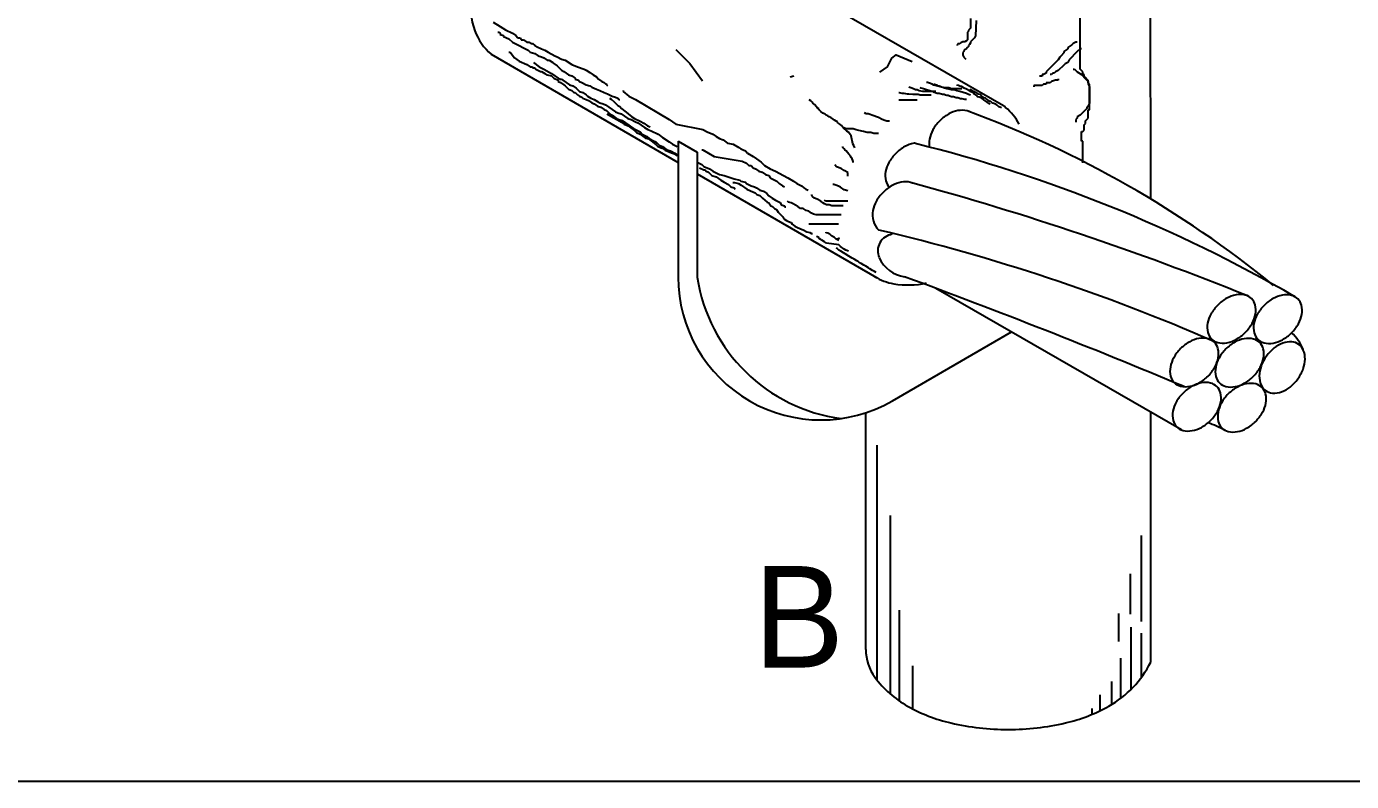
# Model space of a CAD drawing. Extents: x -800 to 12181, y -6101 to 2255.
# Drawn here: x 11382.3 to 11507.5, y 974.2 to 1045.5 of the extents above; entities that cross this region are included whole.
import ezdxf

# ---------------------------------------------------------------- set-up
doc = ezdxf.new("R2010")
doc.units = 0
doc.header["$MEASUREMENT"] = 0
doc.layers.add('15', color=1, linetype='CONTINUOUS')
doc.layers.add('25', color=2, linetype='CONTINUOUS')
doc.styles.add('60', font='ACENT.SHX', dxfattribs={"height": 8})

msp = doc.modelspace()

# ---------------------------------------------------------------- linework, layer by layer
at = {"layer": '15'}
for p, q in [((11488.559, 1029.23, -8.914), (11488.538, 1081.318, -8.914)), ((11481.872, 1041.488, -8.914), (11481.872, 1051.479, -8.914)), ((11457.112, 1048.186, -8.914), (11474.633, 1038.049, -8.914)), ((11471.52, 1046.274, -8.914), (11471.52, 1045.362, -8.914)), ((11471.337, 1045.088, -8.914), (11471.246, 1044.997, -8.914)), ((11471.246, 1044.997, -8.914), (11471.246, 1044.267, -8.914)), ((11471.428, 1045.271, -8.914), (11471.337, 1045.18, -8.914)), ((11471.337, 1045.18, -8.914), (11471.337, 1045.088, -8.914)), ((11471.52, 1045.362, -8.914), (11471.428, 1045.271, -8.914)), ((11472.067, 1046.092, -8.914), (11471.976, 1044.632, -8.914)), ((11470.242, 1043.811, -8.914), (11470.242, 1043.72, -8.914)), ((11470.333, 1043.811, -8.914), (11470.242, 1043.811, -8.914)), ((11470.333, 1043.902, -8.914), (11470.333, 1043.811, -8.914)), ((11470.515, 1043.902, -8.914), (11470.333, 1043.902, -8.914)), ((11470.607, 1043.994, -8.914), (11470.515, 1043.902, -8.914)), ((11470.789, 1044.085, -8.914), (11470.607, 1043.994, -8.914)), ((11470.972, 1044.085, -8.914), (11470.789, 1044.085, -8.914)), ((11471.154, 1044.176, -8.914), (11470.972, 1044.085, -8.914)), ((11471.246, 1044.267, -8.914), (11471.154, 1044.176, -8.914)), ((11471.428, 1043.811, -8.914), (11471.337, 1043.72, -8.914)), ((11471.337, 1043.72, -8.914), (11471.337, 1043.629, -8.914)), ((11471.52, 1043.994, -8.914), (11471.428, 1043.811, -8.914)), ((11471.611, 1044.176, -8.914), (11471.52, 1044.085, -8.914)), ((11471.52, 1044.085, -8.914), (11471.52, 1043.994, -8.914)), ((11471.702, 1044.267, -8.914), (11471.611, 1044.176, -8.914)), ((11471.885, 1044.45, -8.914), (11471.702, 1044.267, -8.914)), ((11471.976, 1044.632, -8.914), (11471.885, 1044.45, -8.914)), ((11481.103, 1043.794, -8.914), (11480.718, 1043.537, -8.914)), ((11481.231, 1043.922, -8.914), (11481.103, 1043.794, -8.914)), ((11481.487, 1044.05, -8.914), (11481.231, 1043.922, -8.914)), ((11481.615, 1044.05, -8.914), (11481.487, 1044.05, -8.914)), ((11426.197, 1042.911, -8.914), (11443.876, 1032.66, -8.914)), ((11470.881, 1043.172, -8.914), (11470.789, 1043.081, -8.914)), ((11470.789, 1043.081, -8.914), (11470.789, 1042.808, -8.914)), ((11470.789, 1042.808, -8.914), (11470.881, 1042.625, -8.914)), ((11470.972, 1043.355, -8.914), (11470.881, 1043.264, -8.914)), ((11470.881, 1043.264, -8.914), (11470.881, 1043.172, -8.914)), ((11470.881, 1042.625, -8.914), (11470.972, 1042.534, -8.914)), ((11471.063, 1043.355, -8.914), (11470.972, 1043.355, -8.914)), ((11470.972, 1042.534, -8.914), (11471.063, 1042.443, -8.914)), ((11471.246, 1043.537, -8.914), (11471.063, 1043.355, -8.914)), ((11471.337, 1043.629, -8.914), (11471.246, 1043.537, -8.914)), ((11479.949, 1042.641, -8.914), (11479.821, 1042.384, -8.914)), ((11480.077, 1042.769, -8.914), (11479.949, 1042.641, -8.914)), ((11480.334, 1043.025, -8.914), (11480.077, 1042.769, -8.914)), ((11480.718, 1043.409, -8.914), (11480.334, 1043.153, -8.914)), ((11480.334, 1043.153, -8.914), (11480.334, 1043.025, -8.914)), ((11480.718, 1043.537, -8.914), (11480.718, 1043.409, -8.914)), ((11481.103, 1042.641, -8.914), (11480.846, 1042.384, -8.914)), ((11481.359, 1042.897, -8.914), (11481.103, 1042.641, -8.914)), ((11481.615, 1043.153, -8.914), (11481.359, 1042.897, -8.914)), ((11481.872, 1043.409, -8.914), (11481.615, 1043.153, -8.914)), ((11482, 1043.409, -8.914), (11481.872, 1043.409, -8.914)), ((11478.796, 1041.36, -8.914), (11478.668, 1041.232, -8.914)), ((11478.668, 1041.232, -8.914), (11478.668, 1041.104, -8.914)), ((11479.052, 1041.616, -8.914), (11478.796, 1041.36, -8.914)), ((11479.565, 1042.128, -8.914), (11479.052, 1041.616, -8.914)), ((11479.565, 1041.232, -8.914), (11479.437, 1041.104, -8.914)), ((11479.693, 1042.256, -8.914), (11479.565, 1042.128, -8.914)), ((11479.821, 1041.36, -8.914), (11479.565, 1041.232, -8.914)), ((11479.821, 1042.384, -8.914), (11479.693, 1042.256, -8.914)), ((11480.334, 1041.872, -8.914), (11479.821, 1041.36, -8.914)), ((11480.462, 1042, -8.914), (11480.334, 1041.872, -8.914)), ((11480.718, 1042.128, -8.914), (11480.462, 1042, -8.914)), ((11480.846, 1042.384, -8.914), (11480.718, 1042.128, -8.914)), ((11481.231, 1041.488, -8.914), (11481.359, 1041.488, -8.914)), ((11481.359, 1041.488, -8.914), (11481.615, 1041.232, -8.914)), ((11481.615, 1041.232, -8.914), (11482, 1040.975, -8.914)), ((11482.128, 1041.232, -8.914), (11481.872, 1041.488, -8.914)), ((11482.128, 1040.975, -8.914), (11482.128, 1041.232, -8.914)), ((11477.514, 1039.951, -8.914), (11477.514, 1039.823, -8.914)), ((11478.283, 1039.951, -8.914), (11477.514, 1039.951, -8.914)), ((11478.283, 1040.847, -8.914), (11478.027, 1040.847, -8.914)), ((11478.283, 1040.975, -8.914), (11478.283, 1040.847, -8.914)), ((11478.411, 1040.975, -8.914), (11478.283, 1040.975, -8.914)), ((11478.411, 1040.079, -8.914), (11478.283, 1039.951, -8.914)), ((11478.668, 1041.104, -8.914), (11478.411, 1040.975, -8.914)), ((11478.668, 1040.079, -8.914), (11478.411, 1040.079, -8.914)), ((11478.668, 1040.207, -8.914), (11478.668, 1040.079, -8.914)), ((11479.052, 1040.207, -8.914), (11478.668, 1040.207, -8.914)), ((11479.18, 1040.975, -8.914), (11479.052, 1040.975, -8.914)), ((11479.18, 1040.335, -8.914), (11479.052, 1040.207, -8.914)), ((11479.308, 1041.104, -8.914), (11479.18, 1040.975, -8.914)), ((11479.565, 1040.463, -8.914), (11479.18, 1040.335, -8.914)), ((11479.437, 1041.104, -8.914), (11479.308, 1041.104, -8.914)), ((11479.821, 1040.463, -8.914), (11479.565, 1040.463, -8.914)), ((11479.821, 1040.591, -8.914), (11479.821, 1040.463, -8.914)), ((11482, 1040.975, -8.914), (11482.384, 1040.591, -8.914)), ((11482.256, 1040.975, -8.914), (11482.128, 1040.975, -8.914)), ((11482.256, 1040.719, -8.914), (11482.256, 1040.975, -8.914)), ((11482.384, 1040.719, -8.914), (11482.256, 1040.719, -8.914)), ((11482.512, 1040.591, -8.914), (11482.384, 1040.719, -8.914)), ((11482.384, 1040.591, -8.914), (11482.512, 1040.463, -8.914)), ((11482.512, 1040.463, -8.914), (11482.512, 1040.591, -8.914)), ((11482.512, 1040.463, -8.914), (11482.641, 1040.335, -8.914)), ((11482.641, 1040.463, -8.914), (11482.512, 1040.463, -8.914)), ((11482.641, 1040.207, -8.914), (11482.641, 1040.463, -8.914)), ((11482.641, 1040.335, -8.914), (11482.641, 1040.079, -8.914)), ((11482.769, 1040.079, -8.914), (11482.641, 1040.207, -8.914)), ((11482.641, 1040.079, -8.914), (11482.769, 1039.823, -8.914)), ((11482.769, 1037.645, -8.914), (11482.769, 1040.079, -8.914)), ((11482.769, 1039.823, -8.914), (11482.769, 1038.285, -8.914)), ((11482.384, 1037.645, -8.914), (11481.872, 1037.133, -8.914)), ((11482.512, 1037.773, -8.914), (11482.384, 1037.645, -8.914)), ((11482.641, 1038.029, -8.914), (11482.512, 1037.901, -8.914)), ((11482.512, 1037.901, -8.914), (11482.512, 1037.773, -8.914)), ((11482.769, 1038.285, -8.914), (11482.641, 1038.029, -8.914)), ((11482.641, 1037.645, -8.914), (11482.769, 1037.645, -8.914)), ((11482.641, 1036.876, -8.914), (11482.641, 1037.645, -8.914)), ((11481.615, 1036.876, -8.914), (11481.487, 1036.748, -8.914)), ((11481.487, 1036.748, -8.914), (11481.487, 1036.492, -8.914)), ((11481.872, 1037.133, -8.914), (11481.615, 1037.005, -8.914)), ((11481.615, 1037.005, -8.914), (11481.615, 1036.876, -8.914)), ((11482.256, 1036.236, -8.914), (11482.384, 1036.364, -8.914)), ((11482.256, 1035.724, -8.914), (11482.256, 1036.236, -8.914)), ((11482.384, 1036.62, -8.914), (11482.512, 1036.748, -8.914)), ((11482.384, 1036.364, -8.914), (11482.384, 1036.62, -8.914)), ((11482.512, 1036.748, -8.914), (11482.641, 1036.876, -8.914)), ((11482, 1035.595, -8.914), (11482.128, 1035.595, -8.914)), ((11482, 1034.699, -8.914), (11482, 1035.595, -8.914)), ((11482.128, 1035.595, -8.914), (11482.256, 1035.724, -8.914)), ((11443.876, 1034.698, -8.914), (11445.676, 1033.659, -8.914)), ((11443.876, 1034.698, -8.914), (11443.876, 1021.842, -8.914)), ((11482.128, 1034.699, -8.914), (11482, 1034.699, -8.914)), ((11482.128, 1032.649, -8.914), (11482.128, 1034.699, -8.914)), ((11445.676, 1033.659, -8.914), (11445.676, 1021.842, -8.914)), ((11445.676, 1031.617, -8.914), (11462.618, 1021.793, -8.914)), ((11491.477, 1007.398, -8.914), (11468.24, 1020.783, -8.914)), ((11464.126, 1010.15, -8.914), (11475.399, 1016.659, -8.914)), ((11461.615, 986.657, -8.914), (11461.615, 1009.025, -8.914)), ((11488.559, 985.456, -8.914), (11488.559, 1009.079, -8.914))]:
    msp.add_line(p, q, dxfattribs=at)
at = {"layer": '15', "color": 1}
for p, q in [((11426.392, 1045.947, -8.914), (11427.028, 1045.524, -8.914)), ((11426.816, 1044.994, -8.914), (11426.922, 1044.994, -8.914)), ((11426.922, 1044.994, -8.914), (11427.028, 1044.888, -8.914)), ((11427.028, 1045.524, -8.914), (11427.558, 1045.206, -8.914)), ((11427.558, 1045.206, -8.914), (11428.193, 1044.888, -8.914)), ((11427.028, 1044.888, -8.914), (11427.028, 1044.782, -8.914)), ((11427.028, 1044.782, -8.914), (11427.346, 1044.676, -8.914)), ((11427.346, 1044.676, -8.914), (11427.346, 1044.57, -8.914)), ((11427.346, 1044.57, -8.914), (11427.876, 1044.359, -8.914)), ((11427.876, 1044.359, -8.914), (11428.193, 1044.041, -8.914)), ((11428.193, 1044.888, -8.914), (11428.511, 1044.676, -8.914)), ((11428.193, 1044.041, -8.914), (11428.829, 1043.723, -8.914)), ((11428.511, 1044.676, -8.914), (11428.723, 1044.465, -8.914)), ((11428.723, 1044.465, -8.914), (11428.935, 1044.465, -8.914)), ((11428.829, 1043.723, -8.914), (11429.253, 1043.511, -8.914)), ((11428.935, 1044.465, -8.914), (11429.041, 1044.253, -8.914)), ((11429.041, 1044.253, -8.914), (11429.253, 1044.253, -8.914)), ((11429.253, 1044.253, -8.914), (11429.571, 1044.041, -8.914)), ((11429.571, 1044.041, -8.914), (11429.783, 1044.041, -8.914)), ((11429.783, 1044.041, -8.914), (11429.995, 1043.935, -8.914)), ((11429.995, 1043.935, -8.914), (11430.101, 1043.935, -8.914)), ((11430.101, 1043.935, -8.914), (11430.313, 1043.723, -8.914)), ((11430.313, 1043.723, -8.914), (11430.525, 1043.617, -8.914)), ((11427.876, 1043.088, -8.914), (11427.982, 1043.088, -8.914)), ((11427.982, 1043.088, -8.914), (11428.405, 1042.558, -8.914)), ((11428.405, 1042.558, -8.914), (11428.829, 1042.241, -8.914)), ((11429.253, 1043.511, -8.914), (11429.677, 1043.3, -8.914)), ((11429.677, 1043.3, -8.914), (11429.889, 1043.088, -8.914)), ((11429.889, 1043.088, -8.914), (11430.313, 1042.982, -8.914)), ((11430.313, 1042.982, -8.914), (11430.63, 1042.77, -8.914)), ((11430.525, 1043.617, -8.914), (11430.948, 1043.405, -8.914)), ((11430.63, 1042.77, -8.914), (11430.948, 1042.664, -8.914)), ((11430.948, 1043.405, -8.914), (11431.266, 1043.3, -8.914)), ((11430.948, 1042.664, -8.914), (11431.16, 1042.558, -8.914)), ((11431.16, 1042.558, -8.914), (11431.478, 1042.346, -8.914)), ((11431.266, 1043.3, -8.914), (11431.584, 1043.088, -8.914)), ((11431.584, 1043.088, -8.914), (11432.22, 1042.77, -8.914)), ((11432.22, 1042.77, -8.914), (11432.432, 1042.664, -8.914)), ((11432.432, 1042.664, -8.914), (11432.856, 1042.452, -8.914)), ((11432.856, 1042.452, -8.914), (11433.173, 1042.346, -8.914)), ((11428.829, 1042.241, -8.914), (11429.571, 1041.923, -8.914)), ((11429.571, 1041.923, -8.914), (11429.889, 1041.711, -8.914)), ((11429.889, 1041.711, -8.914), (11430.101, 1041.711, -8.914)), ((11430.101, 1041.711, -8.914), (11430.101, 1041.605, -8.914)), ((11430.101, 1041.605, -8.914), (11430.313, 1041.605, -8.914)), ((11430.207, 1042.135, -8.914), (11430.736, 1041.711, -8.914)), ((11430.313, 1041.605, -8.914), (11430.419, 1041.499, -8.914)), ((11430.419, 1041.499, -8.914), (11430.842, 1041.287, -8.914)), ((11430.736, 1041.711, -8.914), (11431.16, 1041.499, -8.914)), ((11430.842, 1041.287, -8.914), (11430.948, 1041.287, -8.914)), ((11430.948, 1041.287, -8.914), (11431.266, 1041.076, -8.914)), ((11431.16, 1041.499, -8.914), (11431.902, 1041.076, -8.914)), ((11431.478, 1042.346, -8.914), (11431.69, 1042.346, -8.914)), ((11431.69, 1042.346, -8.914), (11432.008, 1042.135, -8.914)), ((11432.008, 1042.135, -8.914), (11432.114, 1042.029, -8.914)), ((11432.114, 1042.029, -8.914), (11432.432, 1041.817, -8.914)), ((11432.432, 1041.817, -8.914), (11432.538, 1041.711, -8.914)), ((11432.538, 1041.711, -8.914), (11432.856, 1041.393, -8.914)), ((11432.856, 1041.393, -8.914), (11433.067, 1041.287, -8.914)), ((11433.067, 1041.287, -8.914), (11433.491, 1040.97, -8.914)), ((11433.173, 1042.346, -8.914), (11433.809, 1041.923, -8.914)), ((11433.809, 1041.923, -8.914), (11434.339, 1041.711, -8.914)), ((11434.339, 1041.711, -8.914), (11434.975, 1041.499, -8.914)), ((11434.975, 1041.499, -8.914), (11435.187, 1041.393, -8.914)), ((11435.187, 1041.393, -8.914), (11435.505, 1041.182, -8.914)), ((11431.266, 1041.076, -8.914), (11431.478, 1040.97, -8.914)), ((11431.478, 1040.97, -8.914), (11431.902, 1040.864, -8.914)), ((11431.902, 1041.076, -8.914), (11432.22, 1040.864, -8.914)), ((11431.902, 1040.864, -8.914), (11432.114, 1040.652, -8.914)), ((11432.114, 1040.652, -8.914), (11432.538, 1040.44, -8.914)), ((11432.22, 1040.864, -8.914), (11432.538, 1040.652, -8.914)), ((11432.538, 1040.652, -8.914), (11432.75, 1040.546, -8.914)), ((11432.538, 1040.44, -8.914), (11432.538, 1040.334, -8.914)), ((11432.538, 1040.334, -8.914), (11432.75, 1040.228, -8.914)), ((11432.75, 1040.546, -8.914), (11432.856, 1040.546, -8.914)), ((11432.75, 1040.228, -8.914), (11433.067, 1040.017, -8.914)), ((11432.856, 1040.546, -8.914), (11432.962, 1040.44, -8.914)), ((11432.962, 1040.44, -8.914), (11433.279, 1040.228, -8.914)), ((11433.067, 1040.017, -8.914), (11433.173, 1039.911, -8.914)), ((11433.279, 1040.228, -8.914), (11433.597, 1040.017, -8.914)), ((11433.491, 1040.97, -8.914), (11433.809, 1040.864, -8.914)), ((11433.597, 1040.017, -8.914), (11433.915, 1039.911, -8.914)), ((11433.809, 1040.864, -8.914), (11434.127, 1040.652, -8.914)), ((11434.127, 1040.652, -8.914), (11434.127, 1040.546, -8.914)), ((11434.127, 1040.546, -8.914), (11434.445, 1040.44, -8.914)), ((11434.445, 1040.44, -8.914), (11434.551, 1040.334, -8.914)), ((11434.551, 1040.334, -8.914), (11434.763, 1040.228, -8.914)), ((11434.763, 1040.228, -8.914), (11435.187, 1040.017, -8.914)), ((11435.187, 1040.017, -8.914), (11435.505, 1039.911, -8.914)), ((11435.505, 1041.182, -8.914), (11435.822, 1040.97, -8.914)), ((11435.822, 1040.97, -8.914), (11436.14, 1040.758, -8.914)), ((11436.14, 1040.758, -8.914), (11436.352, 1040.546, -8.914)), ((11436.352, 1040.546, -8.914), (11436.67, 1040.334, -8.914)), ((11436.67, 1040.334, -8.914), (11436.882, 1040.228, -8.914)), ((11436.882, 1040.228, -8.914), (11436.988, 1040.122, -8.914)), ((11436.988, 1040.122, -8.914), (11437.094, 1040.122, -8.914)), ((11437.094, 1040.122, -8.914), (11437.094, 1040.017, -8.914)), ((11437.094, 1040.017, -8.914), (11437.2, 1039.911, -8.914)), ((11454.474, 1040.771, -8.914), (11454.825, 1040.859, -8.914)), ((11467.45, 1040.245, -8.914), (11467.363, 1040.245, -8.914)), ((11467.626, 1040.157, -8.914), (11467.45, 1040.245, -8.914)), ((11467.889, 1040.07, -8.914), (11467.626, 1040.157, -8.914)), ((11468.064, 1039.982, -8.914), (11467.889, 1040.07, -8.914)), ((11468.415, 1039.895, -8.914), (11468.064, 1039.982, -8.914)), ((11468.162, 1040.048, -8.914), (11468.111, 1040.098, -8.914)), ((11468.262, 1039.998, -8.914), (11468.162, 1040.048, -8.914)), ((11468.363, 1039.998, -8.914), (11468.262, 1039.998, -8.914)), ((11468.463, 1039.898, -8.914), (11468.363, 1039.998, -8.914)), ((11470.372, 1039.948, -8.914), (11470.221, 1039.998, -8.914)), ((11470.522, 1039.898, -8.914), (11470.372, 1039.948, -8.914)), ((11433.173, 1039.911, -8.914), (11433.491, 1039.593, -8.914)), ((11433.491, 1039.593, -8.914), (11433.809, 1039.487, -8.914)), ((11433.809, 1039.487, -8.914), (11434.021, 1039.275, -8.914)), ((11433.915, 1039.911, -8.914), (11434.233, 1039.699, -8.914)), ((11434.021, 1039.275, -8.914), (11434.127, 1039.275, -8.914)), ((11434.127, 1039.275, -8.914), (11434.339, 1039.063, -8.914)), ((11434.233, 1039.699, -8.914), (11434.551, 1039.381, -8.914)), ((11434.339, 1039.063, -8.914), (11434.551, 1038.958, -8.914)), ((11434.551, 1039.381, -8.914), (11434.869, 1039.275, -8.914)), ((11434.551, 1038.958, -8.914), (11434.763, 1038.852, -8.914)), ((11434.763, 1038.852, -8.914), (11434.869, 1038.746, -8.914)), ((11434.869, 1039.275, -8.914), (11435.187, 1039.063, -8.914)), ((11434.869, 1038.746, -8.914), (11435.187, 1038.64, -8.914)), ((11435.187, 1039.063, -8.914), (11435.293, 1038.958, -8.914)), ((11435.293, 1038.958, -8.914), (11435.61, 1038.746, -8.914)), ((11435.505, 1039.911, -8.914), (11435.716, 1039.805, -8.914)), ((11435.61, 1038.746, -8.914), (11435.928, 1038.64, -8.914)), ((11435.716, 1039.805, -8.914), (11436.14, 1039.593, -8.914)), ((11436.14, 1039.593, -8.914), (11436.458, 1039.487, -8.914)), ((11436.458, 1039.487, -8.914), (11436.882, 1039.275, -8.914)), ((11436.882, 1039.275, -8.914), (11437.2, 1039.169, -8.914)), ((11437.2, 1039.169, -8.914), (11437.624, 1038.958, -8.914)), ((11437.377, 1038.755, -8.914), (11437.553, 1038.668, -8.914)), ((11437.624, 1038.958, -8.914), (11437.942, 1038.852, -8.914)), ((11437.942, 1038.852, -8.914), (11438.153, 1038.746, -8.914)), ((11438.153, 1038.746, -8.914), (11438.259, 1038.64, -8.914)), ((11438.683, 1039.487, -8.914), (11438.683, 1039.381, -8.914)), ((11438.683, 1039.381, -8.914), (11439.213, 1038.958, -8.914)), ((11439.213, 1038.958, -8.914), (11439.849, 1038.64, -8.914)), ((11464.796, 1039.245, -8.914), (11464.746, 1039.245, -8.914)), ((11465.048, 1039.195, -8.914), (11464.796, 1039.245, -8.914)), ((11465.248, 1039.195, -8.914), (11465.048, 1039.195, -8.914)), ((11465.55, 1039.145, -8.914), (11465.248, 1039.195, -8.914)), ((11465.7, 1039.145, -8.914), (11465.55, 1039.145, -8.914)), ((11465.872, 1039.719, -8.914), (11465.697, 1039.807, -8.914)), ((11466.052, 1039.094, -8.914), (11465.7, 1039.145, -8.914)), ((11466.135, 1039.632, -8.914), (11465.872, 1039.719, -8.914)), ((11466.554, 1039.094, -8.914), (11466.052, 1039.094, -8.914)), ((11466.31, 1039.544, -8.914), (11466.135, 1039.632, -8.914)), ((11466.486, 1039.544, -8.914), (11466.31, 1039.544, -8.914)), ((11466.661, 1039.456, -8.914), (11466.486, 1039.544, -8.914)), ((11466.755, 1039.044, -8.914), (11466.554, 1039.094, -8.914)), ((11467.012, 1039.369, -8.914), (11466.661, 1039.456, -8.914)), ((11466.856, 1039.697, -8.914), (11466.755, 1039.747, -8.914)), ((11467.81, 1039.044, -8.914), (11466.755, 1039.044, -8.914)), ((11467.057, 1039.647, -8.914), (11466.856, 1039.697, -8.914)), ((11468.239, 1039.369, -8.914), (11467.012, 1039.369, -8.914)), ((11467.358, 1039.546, -8.914), (11467.057, 1039.647, -8.914)), ((11467.659, 1039.446, -8.914), (11467.358, 1039.546, -8.914)), ((11467.961, 1039.396, -8.914), (11467.659, 1039.446, -8.914)), ((11468.111, 1039.295, -8.914), (11467.961, 1039.396, -8.914)), ((11468.363, 1039.195, -8.914), (11468.111, 1039.295, -8.914)), ((11468.563, 1039.195, -8.914), (11468.363, 1039.195, -8.914)), ((11468.765, 1039.807, -8.914), (11468.415, 1039.895, -8.914)), ((11468.563, 1039.898, -8.914), (11468.463, 1039.898, -8.914)), ((11468.664, 1039.847, -8.914), (11468.563, 1039.898, -8.914)), ((11468.865, 1039.094, -8.914), (11468.563, 1039.195, -8.914)), ((11468.764, 1039.797, -8.914), (11468.664, 1039.847, -8.914)), ((11468.965, 1039.747, -8.914), (11468.764, 1039.797, -8.914)), ((11469.028, 1039.719, -8.914), (11468.765, 1039.807, -8.914)), ((11469.015, 1039.094, -8.914), (11468.865, 1039.094, -8.914)), ((11469.066, 1039.697, -8.914), (11468.965, 1039.747, -8.914)), ((11469.166, 1039.044, -8.914), (11469.015, 1039.094, -8.914)), ((11469.467, 1039.719, -8.914), (11469.028, 1039.719, -8.914)), ((11469.267, 1039.647, -8.914), (11469.066, 1039.697, -8.914)), ((11469.267, 1038.994, -8.914), (11469.166, 1039.044, -8.914)), ((11469.468, 1039.596, -8.914), (11469.267, 1039.647, -8.914)), ((11469.417, 1038.994, -8.914), (11469.267, 1038.994, -8.914)), ((11469.518, 1038.944, -8.914), (11469.417, 1038.994, -8.914)), ((11469.73, 1039.632, -8.914), (11469.467, 1039.719, -8.914)), ((11469.719, 1039.546, -8.914), (11469.468, 1039.596, -8.914)), ((11469.719, 1038.894, -8.914), (11469.518, 1038.944, -8.914)), ((11469.869, 1039.546, -8.914), (11469.719, 1039.546, -8.914)), ((11469.92, 1038.894, -8.914), (11469.719, 1038.894, -8.914)), ((11470.694, 1039.632, -8.914), (11469.73, 1039.632, -8.914)), ((11470.07, 1039.496, -8.914), (11469.869, 1039.546, -8.914)), ((11470.171, 1038.793, -8.914), (11469.92, 1038.894, -8.914)), ((11470.221, 1039.446, -8.914), (11470.07, 1039.496, -8.914)), ((11470.321, 1038.793, -8.914), (11470.171, 1038.793, -8.914)), ((11470.522, 1039.396, -8.914), (11470.221, 1039.446, -8.914)), ((11470.573, 1038.693, -8.914), (11470.321, 1038.793, -8.914)), ((11470.673, 1039.847, -8.914), (11470.522, 1039.898, -8.914)), ((11470.824, 1039.295, -8.914), (11470.522, 1039.396, -8.914)), ((11470.723, 1038.693, -8.914), (11470.573, 1038.693, -8.914)), ((11470.924, 1039.697, -8.914), (11470.673, 1039.847, -8.914)), ((11470.974, 1038.643, -8.914), (11470.723, 1038.693, -8.914)), ((11471.125, 1039.195, -8.914), (11470.824, 1039.295, -8.914)), ((11471.125, 1039.596, -8.914), (11470.924, 1039.697, -8.914)), ((11471.426, 1039.446, -8.914), (11471.125, 1039.596, -8.914)), ((11471.326, 1039.094, -8.914), (11471.125, 1039.195, -8.914)), ((11471.527, 1039.044, -8.914), (11471.326, 1039.094, -8.914)), ((11471.577, 1039.345, -8.914), (11471.426, 1039.446, -8.914)), ((11471.577, 1039.496, -8.914), (11471.477, 1039.596, -8.914)), ((11471.728, 1039.446, -8.914), (11471.577, 1039.496, -8.914)), ((11471.778, 1039.245, -8.914), (11471.577, 1039.345, -8.914)), ((11471.828, 1039.396, -8.914), (11471.728, 1039.446, -8.914)), ((11471.878, 1039.145, -8.914), (11471.778, 1039.245, -8.914)), ((11471.979, 1039.295, -8.914), (11471.828, 1039.396, -8.914)), ((11472.079, 1038.994, -8.914), (11471.878, 1039.145, -8.914)), ((11472.13, 1039.245, -8.914), (11471.979, 1039.295, -8.914)), ((11472.18, 1038.894, -8.914), (11472.079, 1038.994, -8.914)), ((11472.28, 1039.145, -8.914), (11472.13, 1039.245, -8.914)), ((11472.33, 1038.843, -8.914), (11472.18, 1038.894, -8.914)), ((11472.431, 1039.094, -8.914), (11472.28, 1039.145, -8.914)), ((11472.582, 1038.743, -8.914), (11472.33, 1038.843, -8.914)), ((11472.632, 1038.894, -8.914), (11472.431, 1039.094, -8.914)), ((11472.783, 1038.592, -8.914), (11472.582, 1038.743, -8.914)), ((11472.783, 1038.793, -8.914), (11472.632, 1038.894, -8.914)), ((11472.933, 1038.743, -8.914), (11472.783, 1038.793, -8.914)), ((11473.084, 1038.643, -8.914), (11472.933, 1038.743, -8.914)), ((11435.187, 1038.64, -8.914), (11435.399, 1038.534, -8.914)), ((11435.399, 1038.534, -8.914), (11435.716, 1038.322, -8.914)), ((11435.716, 1038.322, -8.914), (11435.928, 1038.216, -8.914)), ((11435.928, 1038.64, -8.914), (11436.246, 1038.428, -8.914)), ((11435.928, 1038.216, -8.914), (11436.246, 1038.004, -8.914)), ((11436.246, 1038.428, -8.914), (11436.458, 1038.322, -8.914)), ((11436.246, 1038.004, -8.914), (11436.564, 1037.899, -8.914)), ((11436.458, 1038.322, -8.914), (11436.776, 1038.216, -8.914)), ((11436.564, 1037.899, -8.914), (11436.882, 1037.687, -8.914)), ((11436.776, 1038.216, -8.914), (11436.988, 1038.11, -8.914)), ((11436.882, 1037.687, -8.914), (11437.094, 1037.581, -8.914)), ((11436.988, 1038.11, -8.914), (11437.942, 1037.475, -8.914)), ((11437.094, 1037.581, -8.914), (11437.412, 1037.263, -8.914)), ((11437.553, 1038.668, -8.914), (11437.816, 1038.405, -8.914)), ((11437.816, 1038.405, -8.914), (11438.166, 1038.054, -8.914)), ((11437.942, 1037.475, -8.914), (11438.153, 1037.369, -8.914)), ((11438.166, 1038.054, -8.914), (11438.342, 1037.967, -8.914)), ((11438.259, 1038.64, -8.914), (11438.365, 1038.64, -8.914)), ((11438.342, 1037.967, -8.914), (11438.517, 1037.791, -8.914)), ((11438.517, 1037.791, -8.914), (11438.692, 1037.616, -8.914)), ((11438.692, 1037.616, -8.914), (11438.955, 1037.441, -8.914)), ((11438.955, 1037.441, -8.914), (11439.131, 1037.266, -8.914)), ((11439.849, 1038.64, -8.914), (11443.027, 1036.734, -8.914)), ((11456.408, 1038.492, -8.914), (11456.258, 1038.592, -8.914)), ((11456.559, 1038.391, -8.914), (11456.408, 1038.492, -8.914)), ((11456.609, 1038.291, -8.914), (11456.559, 1038.391, -8.914)), ((11456.76, 1038.14, -8.914), (11456.609, 1038.291, -8.914)), ((11456.961, 1037.94, -8.914), (11456.76, 1038.14, -8.914)), ((11457.011, 1037.839, -8.914), (11456.961, 1037.94, -8.914)), ((11457.162, 1037.739, -8.914), (11457.011, 1037.839, -8.914)), ((11457.212, 1037.638, -8.914), (11457.162, 1037.739, -8.914)), ((11457.363, 1037.488, -8.914), (11457.212, 1037.638, -8.914)), ((11457.564, 1037.337, -8.914), (11457.363, 1037.488, -8.914)), ((11466.486, 1038.58, -8.914), (11464.732, 1038.58, -8.914)), ((11471.125, 1038.643, -8.914), (11470.974, 1038.643, -8.914)), ((11473.084, 1038.391, -8.914), (11472.783, 1038.592, -8.914)), ((11473.184, 1038.542, -8.914), (11473.084, 1038.643, -8.914)), ((11473.235, 1038.241, -8.914), (11473.084, 1038.391, -8.914)), ((11473.335, 1038.442, -8.914), (11473.184, 1038.542, -8.914)), ((11473.385, 1038.191, -8.914), (11473.235, 1038.241, -8.914)), ((11473.435, 1038.442, -8.914), (11473.335, 1038.442, -8.914)), ((11473.536, 1038.341, -8.914), (11473.435, 1038.442, -8.914)), ((11473.636, 1038.291, -8.914), (11473.536, 1038.341, -8.914)), ((11473.737, 1038.241, -8.914), (11473.636, 1038.291, -8.914)), ((11473.938, 1038.14, -8.914), (11473.737, 1038.241, -8.914)), ((11474.038, 1038.09, -8.914), (11473.938, 1038.14, -8.914)), ((11474.189, 1037.94, -8.914), (11474.038, 1038.09, -8.914)), ((11474.289, 1037.889, -8.914), (11474.189, 1037.94, -8.914)), ((11474.44, 1037.839, -8.914), (11474.289, 1037.889, -8.914)), ((11437.114, 1037.266, -8.914), (11437.728, 1036.915, -8.914)), ((11437.412, 1037.263, -8.914), (11437.624, 1037.157, -8.914)), ((11437.624, 1037.157, -8.914), (11438.047, 1036.839, -8.914)), ((11437.728, 1036.915, -8.914), (11438.079, 1036.74, -8.914)), ((11438.047, 1036.839, -8.914), (11438.259, 1036.734, -8.914)), ((11438.079, 1036.74, -8.914), (11438.517, 1036.477, -8.914)), ((11438.153, 1037.369, -8.914), (11438.471, 1037.263, -8.914)), ((11438.259, 1036.734, -8.914), (11438.577, 1036.628, -8.914)), ((11438.471, 1037.263, -8.914), (11439.107, 1036.839, -8.914)), ((11438.517, 1036.477, -8.914), (11438.78, 1036.302, -8.914)), ((11438.577, 1036.628, -8.914), (11439.213, 1036.204, -8.914)), ((11438.78, 1036.302, -8.914), (11439.131, 1036.126, -8.914)), ((11439.107, 1036.839, -8.914), (11439.425, 1036.734, -8.914)), ((11439.131, 1037.266, -8.914), (11439.481, 1037.003, -8.914)), ((11439.213, 1036.204, -8.914), (11439.319, 1036.098, -8.914)), ((11439.425, 1036.734, -8.914), (11439.849, 1036.522, -8.914)), ((11439.481, 1037.003, -8.914), (11439.744, 1036.827, -8.914)), ((11439.744, 1036.827, -8.914), (11440.271, 1036.565, -8.914)), ((11439.849, 1036.522, -8.914), (11440.061, 1036.416, -8.914)), ((11440.061, 1036.416, -8.914), (11440.696, 1035.992, -8.914)), ((11440.271, 1036.565, -8.914), (11440.621, 1036.389, -8.914)), ((11440.621, 1036.389, -8.914), (11440.972, 1036.126, -8.914)), ((11443.027, 1036.734, -8.914), (11443.663, 1036.31, -8.914)), ((11443.663, 1036.31, -8.914), (11446.206, 1035.78, -8.914)), ((11457.765, 1037.237, -8.914), (11457.564, 1037.337, -8.914)), ((11457.865, 1037.136, -8.914), (11457.765, 1037.237, -8.914)), ((11458.016, 1037.086, -8.914), (11457.865, 1037.136, -8.914)), ((11458.166, 1036.986, -8.914), (11458.016, 1037.086, -8.914)), ((11458.317, 1036.936, -8.914), (11458.166, 1036.986, -8.914)), ((11458.518, 1036.785, -8.914), (11458.317, 1036.936, -8.914)), ((11458.669, 1036.685, -8.914), (11458.518, 1036.785, -8.914)), ((11458.819, 1036.584, -8.914), (11458.669, 1036.685, -8.914)), ((11458.92, 1036.534, -8.914), (11458.819, 1036.584, -8.914)), ((11458.97, 1036.434, -8.914), (11458.92, 1036.534, -8.914)), ((11459.171, 1036.283, -8.914), (11458.97, 1036.434, -8.914)), ((11459.322, 1036.183, -8.914), (11459.171, 1036.283, -8.914)), ((11461.664, 1037.266, -8.914), (11461.488, 1037.353, -8.914)), ((11461.839, 1037.266, -8.914), (11461.664, 1037.266, -8.914)), ((11462.365, 1037.09, -8.914), (11461.839, 1037.266, -8.914)), ((11462.628, 1037.003, -8.914), (11462.365, 1037.09, -8.914)), ((11462.803, 1036.915, -8.914), (11462.628, 1037.003, -8.914)), ((11463.154, 1036.74, -8.914), (11462.803, 1036.915, -8.914)), ((11463.417, 1036.652, -8.914), (11463.154, 1036.74, -8.914)), ((11463.593, 1036.565, -8.914), (11463.417, 1036.652, -8.914)), ((11463.856, 1036.565, -8.914), (11463.593, 1036.565, -8.914)), ((11439.131, 1036.126, -8.914), (11439.394, 1035.951, -8.914)), ((11439.319, 1036.098, -8.914), (11439.637, 1035.886, -8.914)), ((11439.394, 1035.951, -8.914), (11439.744, 1035.688, -8.914)), ((11439.637, 1035.886, -8.914), (11439.849, 1035.78, -8.914)), ((11439.744, 1035.688, -8.914), (11439.92, 1035.513, -8.914)), ((11439.849, 1035.78, -8.914), (11440.273, 1035.569, -8.914)), ((11439.92, 1035.513, -8.914), (11440.271, 1035.338, -8.914)), ((11440.271, 1035.338, -8.914), (11440.797, 1034.987, -8.914)), ((11440.273, 1035.569, -8.914), (11440.484, 1035.357, -8.914)), ((11440.484, 1035.357, -8.914), (11440.908, 1035.145, -8.914)), ((11440.696, 1035.992, -8.914), (11441.014, 1035.78, -8.914)), ((11440.797, 1034.987, -8.914), (11441.06, 1034.9, -8.914)), ((11440.908, 1035.145, -8.914), (11441.12, 1034.933, -8.914)), ((11440.972, 1036.126, -8.914), (11441.235, 1036.039, -8.914)), ((11441.014, 1035.78, -8.914), (11441.332, 1035.675, -8.914)), ((11441.12, 1034.933, -8.914), (11441.544, 1034.721, -8.914)), ((11441.332, 1035.675, -8.914), (11441.968, 1035.357, -8.914)), ((11441.968, 1035.357, -8.914), (11442.392, 1035.039, -8.914)), ((11442.392, 1035.039, -8.914), (11443.027, 1034.616, -8.914)), ((11446.206, 1035.78, -8.914), (11446.63, 1035.569, -8.914)), ((11446.63, 1035.569, -8.914), (11447.16, 1035.357, -8.914)), ((11447.16, 1035.357, -8.914), (11447.478, 1035.145, -8.914)), ((11447.478, 1035.145, -8.914), (11447.796, 1034.933, -8.914)), ((11447.796, 1034.933, -8.914), (11448.113, 1034.827, -8.914)), ((11459.422, 1036.032, -8.914), (11459.322, 1036.183, -8.914)), ((11459.522, 1035.932, -8.914), (11459.422, 1036.032, -8.914)), ((11459.824, 1035.63, -8.914), (11459.522, 1035.932, -8.914)), ((11459.735, 1035.863, -8.914), (11459.559, 1035.951, -8.914)), ((11460.436, 1035.863, -8.914), (11459.735, 1035.863, -8.914)), ((11459.975, 1035.53, -8.914), (11459.824, 1035.63, -8.914)), ((11460.125, 1035.329, -8.914), (11459.975, 1035.53, -8.914)), ((11460.226, 1035.179, -8.914), (11460.125, 1035.329, -8.914)), ((11460.376, 1034.426, -8.914), (11460.226, 1035.179, -8.914)), ((11460.699, 1035.776, -8.914), (11460.436, 1035.863, -8.914)), ((11460.962, 1035.688, -8.914), (11460.699, 1035.776, -8.914)), ((11461.401, 1035.601, -8.914), (11460.962, 1035.688, -8.914)), ((11461.751, 1035.513, -8.914), (11461.401, 1035.601, -8.914)), ((11462.102, 1035.513, -8.914), (11461.751, 1035.513, -8.914)), ((11462.365, 1035.425, -8.914), (11462.102, 1035.513, -8.914)), ((11462.803, 1035.425, -8.914), (11462.365, 1035.425, -8.914)), ((11441.06, 1034.9, -8.914), (11441.323, 1034.724, -8.914)), ((11441.323, 1034.724, -8.914), (11441.761, 1034.374, -8.914)), ((11441.544, 1034.721, -8.914), (11441.756, 1034.616, -8.914)), ((11441.756, 1034.616, -8.914), (11442.074, 1034.298, -8.914)), ((11441.761, 1034.374, -8.914), (11441.936, 1034.198, -8.914)), ((11441.936, 1034.198, -8.914), (11442.375, 1034.023, -8.914)), ((11442.074, 1034.298, -8.914), (11442.392, 1034.192, -8.914)), ((11442.375, 1034.023, -8.914), (11442.638, 1033.848, -8.914)), ((11442.392, 1034.192, -8.914), (11442.816, 1033.874, -8.914)), ((11442.638, 1033.848, -8.914), (11443.252, 1033.585, -8.914)), ((11442.816, 1033.874, -8.914), (11443.133, 1033.768, -8.914)), ((11443.027, 1034.616, -8.914), (11443.345, 1034.404, -8.914)), ((11443.133, 1033.768, -8.914), (11443.557, 1033.556, -8.914)), ((11443.345, 1034.404, -8.914), (11443.769, 1034.192, -8.914)), ((11446.1, 1033.874, -8.914), (11446.206, 1033.874, -8.914)), ((11446.206, 1033.874, -8.914), (11446.736, 1033.556, -8.914)), ((11448.113, 1034.827, -8.914), (11448.537, 1034.51, -8.914)), ((11448.537, 1034.51, -8.914), (11449.067, 1034.404, -8.914)), ((11449.067, 1034.404, -8.914), (11449.597, 1034.086, -8.914)), ((11449.597, 1034.086, -8.914), (11449.809, 1033.98, -8.914)), ((11449.809, 1033.98, -8.914), (11450.233, 1033.768, -8.914)), ((11450.233, 1033.768, -8.914), (11450.444, 1033.556, -8.914)), ((11459.472, 1034.074, -8.914), (11459.422, 1034.175, -8.914)), ((11459.573, 1033.974, -8.914), (11459.472, 1034.074, -8.914)), ((11459.623, 1033.873, -8.914), (11459.573, 1033.974, -8.914)), ((11459.774, 1033.773, -8.914), (11459.623, 1033.873, -8.914)), ((11459.874, 1033.622, -8.914), (11459.774, 1033.773, -8.914)), ((11460.477, 1034.275, -8.914), (11460.376, 1034.426, -8.914)), ((11460.577, 1034.074, -8.914), (11460.477, 1034.275, -8.914)), ((11443.252, 1033.585, -8.914), (11443.515, 1033.497, -8.914)), ((11443.515, 1033.497, -8.914), (11443.778, 1033.322, -8.914)), ((11443.557, 1033.556, -8.914), (11443.875, 1033.345, -8.914)), ((11445.676, 1032.709, -8.914), (11446.1, 1032.497, -8.914)), ((11446.1, 1032.497, -8.914), (11446.312, 1032.286, -8.914)), ((11446.736, 1033.556, -8.914), (11447.266, 1033.239, -8.914)), ((11447.266, 1033.239, -8.914), (11449.915, 1032.815, -8.914)), ((11449.915, 1032.815, -8.914), (11450.338, 1032.603, -8.914)), ((11450.338, 1032.603, -8.914), (11450.55, 1032.392, -8.914)), ((11450.444, 1033.556, -8.914), (11450.974, 1033.239, -8.914)), ((11450.974, 1033.239, -8.914), (11451.292, 1033.027, -8.914)), ((11451.292, 1033.027, -8.914), (11451.716, 1032.709, -8.914)), ((11451.716, 1032.709, -8.914), (11452.034, 1032.392, -8.914)), ((11458.858, 1032.271, -8.914), (11458.683, 1032.446, -8.914)), ((11460.025, 1033.472, -8.914), (11459.874, 1033.622, -8.914)), ((11460.125, 1033.321, -8.914), (11460.025, 1033.472, -8.914)), ((11460.276, 1033.12, -8.914), (11460.125, 1033.321, -8.914)), ((11460.326, 1033.02, -8.914), (11460.276, 1033.12, -8.914)), ((11460.376, 1032.869, -8.914), (11460.326, 1033.02, -8.914)), ((11460.427, 1032.769, -8.914), (11460.376, 1032.869, -8.914)), ((11460.427, 1032.668, -8.914), (11460.427, 1032.769, -8.914)), ((11445.888, 1032.18, -8.914), (11446.312, 1031.968, -8.914)), ((11446.312, 1032.286, -8.914), (11446.842, 1032.074, -8.914)), ((11446.312, 1031.968, -8.914), (11446.418, 1031.968, -8.914)), ((11446.418, 1031.968, -8.914), (11446.524, 1031.862, -8.914)), ((11446.524, 1031.862, -8.914), (11446.736, 1031.756, -8.914)), ((11446.736, 1031.756, -8.914), (11447.054, 1031.438, -8.914)), ((11446.842, 1032.074, -8.914), (11447.16, 1031.862, -8.914)), ((11447.054, 1031.438, -8.914), (11447.478, 1031.333, -8.914)), ((11447.16, 1031.862, -8.914), (11447.796, 1031.544, -8.914)), ((11447.478, 1031.333, -8.914), (11447.901, 1031.015, -8.914)), ((11447.796, 1031.544, -8.914), (11448.219, 1031.438, -8.914)), ((11448.219, 1031.438, -8.914), (11449.173, 1031.121, -8.914)), ((11450.55, 1032.392, -8.914), (11450.762, 1032.392, -8.914)), ((11450.762, 1032.392, -8.914), (11450.974, 1032.18, -8.914)), ((11450.974, 1032.18, -8.914), (11451.186, 1032.074, -8.914)), ((11451.186, 1032.074, -8.914), (11451.504, 1031.862, -8.914)), ((11451.504, 1031.862, -8.914), (11451.822, 1031.756, -8.914)), ((11451.822, 1031.756, -8.914), (11452.14, 1031.544, -8.914)), ((11452.034, 1032.392, -8.914), (11452.564, 1032.074, -8.914)), ((11452.14, 1031.544, -8.914), (11452.458, 1031.438, -8.914)), ((11452.458, 1031.438, -8.914), (11452.564, 1031.227, -8.914)), ((11452.564, 1032.074, -8.914), (11453.093, 1031.862, -8.914)), ((11452.564, 1031.227, -8.914), (11452.775, 1031.121, -8.914)), ((11453.093, 1031.862, -8.914), (11453.835, 1031.438, -8.914)), ((11453.835, 1031.438, -8.914), (11454.259, 1031.227, -8.914)), ((11454.259, 1031.227, -8.914), (11454.789, 1030.909, -8.914)), ((11459.296, 1032.095, -8.914), (11458.858, 1032.271, -8.914)), ((11459.559, 1031.92, -8.914), (11459.296, 1032.095, -8.914)), ((11459.91, 1031.745, -8.914), (11459.559, 1031.92, -8.914)), ((11459.91, 1031.394, -8.914), (11459.91, 1031.745, -8.914)), ((11447.901, 1031.015, -8.914), (11448.219, 1030.803, -8.914)), ((11448.219, 1030.803, -8.914), (11448.643, 1030.591, -8.914)), ((11448.643, 1030.591, -8.914), (11448.855, 1030.379, -8.914)), ((11448.855, 1030.379, -8.914), (11449.173, 1030.273, -8.914)), ((11449.038, 1030.781, -8.914), (11449.214, 1030.781, -8.914)), ((11449.173, 1031.121, -8.914), (11449.703, 1031.015, -8.914)), ((11449.173, 1030.273, -8.914), (11449.279, 1030.168, -8.914)), ((11449.214, 1030.781, -8.914), (11449.564, 1030.693, -8.914)), ((11449.564, 1030.693, -8.914), (11449.827, 1030.518, -8.914)), ((11449.703, 1031.015, -8.914), (11449.809, 1030.909, -8.914)), ((11449.809, 1030.909, -8.914), (11450.233, 1030.803, -8.914)), ((11449.827, 1030.518, -8.914), (11450.353, 1030.167, -8.914)), ((11450.233, 1030.803, -8.914), (11450.338, 1030.697, -8.914)), ((11450.338, 1030.697, -8.914), (11450.762, 1030.485, -8.914)), ((11450.353, 1030.167, -8.914), (11450.704, 1029.992, -8.914)), ((11450.704, 1029.992, -8.914), (11451.142, 1029.817, -8.914)), ((11450.762, 1030.485, -8.914), (11451.08, 1030.379, -8.914)), ((11451.08, 1030.379, -8.914), (11451.292, 1030.273, -8.914)), ((11451.292, 1030.273, -8.914), (11451.61, 1030.062, -8.914)), ((11451.61, 1030.062, -8.914), (11451.928, 1029.956, -8.914)), ((11451.928, 1029.956, -8.914), (11452.246, 1029.744, -8.914)), ((11452.775, 1031.121, -8.914), (11453.199, 1030.909, -8.914)), ((11453.199, 1030.909, -8.914), (11453.411, 1030.697, -8.914)), ((11453.411, 1030.697, -8.914), (11453.729, 1030.485, -8.914)), ((11453.729, 1030.485, -8.914), (11453.941, 1030.379, -8.914)), ((11454.789, 1030.909, -8.914), (11455.107, 1030.697, -8.914)), ((11455.107, 1030.697, -8.914), (11455.53, 1030.485, -8.914)), ((11455.53, 1030.485, -8.914), (11455.742, 1030.273, -8.914)), ((11455.742, 1030.273, -8.914), (11455.954, 1030.168, -8.914)), ((11455.954, 1030.168, -8.914), (11456.166, 1030.062, -8.914)), ((11458.595, 1030.606, -8.914), (11458.507, 1030.606, -8.914)), ((11458.77, 1030.518, -8.914), (11458.595, 1030.606, -8.914)), ((11459.033, 1030.43, -8.914), (11458.77, 1030.518, -8.914)), ((11459.209, 1030.343, -8.914), (11459.033, 1030.43, -8.914)), ((11459.559, 1030.08, -8.914), (11459.209, 1030.343, -8.914)), ((11459.91, 1029.992, -8.914), (11459.559, 1030.08, -8.914)), ((11451.142, 1029.817, -8.914), (11451.318, 1029.642, -8.914)), ((11451.318, 1029.642, -8.914), (11451.581, 1029.554, -8.914)), ((11451.581, 1029.554, -8.914), (11451.844, 1029.291, -8.914)), ((11451.844, 1029.291, -8.914), (11452.282, 1028.941, -8.914)), ((11452.246, 1029.744, -8.914), (11452.458, 1029.532, -8.914)), ((11452.282, 1028.941, -8.914), (11452.458, 1028.853, -8.914)), ((11452.458, 1029.532, -8.914), (11452.775, 1029.32, -8.914)), ((11452.458, 1028.853, -8.914), (11452.633, 1028.59, -8.914)), ((11452.775, 1029.32, -8.914), (11453.093, 1029.109, -8.914)), ((11453.093, 1029.109, -8.914), (11453.517, 1028.897, -8.914)), ((11453.517, 1028.897, -8.914), (11453.623, 1028.685, -8.914)), ((11453.623, 1028.685, -8.914), (11453.941, 1028.579, -8.914)), ((11454.299, 1028.941, -8.914), (11454.211, 1029.028, -8.914)), ((11454.562, 1028.853, -8.914), (11454.299, 1028.941, -8.914)), ((11454.737, 1028.765, -8.914), (11454.562, 1028.853, -8.914)), ((11455.176, 1028.502, -8.914), (11454.737, 1028.765, -8.914)), ((11456.578, 1029.466, -8.914), (11456.491, 1029.642, -8.914)), ((11456.754, 1029.291, -8.914), (11456.578, 1029.466, -8.914)), ((11457.017, 1029.203, -8.914), (11456.754, 1029.291, -8.914)), ((11457.367, 1029.028, -8.914), (11457.017, 1029.203, -8.914)), ((11457.543, 1028.853, -8.914), (11457.367, 1029.028, -8.914)), ((11457.718, 1028.765, -8.914), (11457.543, 1028.853, -8.914)), ((11457.806, 1029.028, -8.914), (11457.718, 1029.116, -8.914)), ((11457.894, 1028.678, -8.914), (11457.718, 1028.765, -8.914)), ((11459.91, 1029.028, -8.914), (11457.806, 1029.028, -8.914)), ((11458.157, 1028.678, -8.914), (11457.894, 1028.678, -8.914)), ((11458.42, 1028.59, -8.914), (11458.157, 1028.678, -8.914)), ((11452.633, 1028.59, -8.914), (11452.808, 1028.502, -8.914)), ((11452.808, 1028.502, -8.914), (11452.984, 1028.327, -8.914)), ((11452.984, 1028.327, -8.914), (11453.159, 1028.239, -8.914)), ((11453.159, 1028.239, -8.914), (11453.334, 1027.977, -8.914)), ((11453.334, 1027.977, -8.914), (11453.51, 1027.801, -8.914)), ((11453.51, 1027.801, -8.914), (11453.773, 1027.538, -8.914)), ((11453.773, 1027.538, -8.914), (11453.86, 1027.363, -8.914)), ((11453.941, 1028.579, -8.914), (11453.941, 1028.473, -8.914)), ((11453.941, 1028.473, -8.914), (11454.047, 1028.473, -8.914)), ((11455.439, 1028.327, -8.914), (11455.176, 1028.502, -8.914)), ((11455.702, 1028.327, -8.914), (11455.439, 1028.327, -8.914)), ((11455.965, 1028.152, -8.914), (11455.702, 1028.327, -8.914)), ((11456.228, 1028.064, -8.914), (11455.965, 1028.152, -8.914)), ((11456.491, 1027.889, -8.914), (11456.228, 1028.064, -8.914)), ((11456.666, 1027.801, -8.914), (11456.491, 1027.889, -8.914)), ((11456.929, 1027.714, -8.914), (11456.666, 1027.801, -8.914)), ((11459.296, 1027.714, -8.914), (11456.929, 1027.714, -8.914)), ((11459.472, 1028.59, -8.914), (11458.42, 1028.59, -8.914)), ((11453.86, 1027.363, -8.914), (11454.123, 1027.188, -8.914)), ((11454.123, 1027.188, -8.914), (11454.299, 1027.1, -8.914)), ((11454.299, 1027.1, -8.914), (11454.562, 1027.013, -8.914)), ((11454.562, 1027.013, -8.914), (11454.649, 1026.837, -8.914)), ((11454.649, 1026.837, -8.914), (11454.913, 1026.662, -8.914)), ((11454.913, 1026.662, -8.914), (11455.088, 1026.574, -8.914)), ((11455.088, 1026.574, -8.914), (11455.439, 1026.399, -8.914)), ((11455.439, 1026.399, -8.914), (11455.702, 1026.312, -8.914)), ((11455.702, 1026.312, -8.914), (11456.052, 1026.136, -8.914)), ((11459.033, 1026.837, -8.914), (11456.228, 1026.837, -8.914)), ((11456.052, 1026.136, -8.914), (11456.315, 1026.049, -8.914)), ((11456.315, 1026.049, -8.914), (11456.491, 1025.961, -8.914)), ((11456.491, 1025.961, -8.914), (11456.578, 1025.961, -8.914)), ((11457.061, 1025.64, -8.914), (11456.961, 1025.69, -8.914)), ((11457.162, 1025.59, -8.914), (11457.061, 1025.64, -8.914)), ((11457.212, 1025.49, -8.914), (11457.162, 1025.59, -8.914)), ((11457.363, 1025.389, -8.914), (11457.212, 1025.49, -8.914)), ((11457.463, 1025.339, -8.914), (11457.363, 1025.389, -8.914)), ((11457.714, 1025.188, -8.914), (11457.463, 1025.339, -8.914)), ((11457.915, 1025.038, -8.914), (11457.714, 1025.188, -8.914)), ((11457.865, 1026.042, -8.914), (11457.865, 1026.092, -8.914)), ((11458.016, 1025.992, -8.914), (11457.865, 1026.042, -8.914)), ((11459.07, 1024.887, -8.914), (11457.915, 1025.038, -8.914)), ((11458.217, 1025.891, -8.914), (11458.016, 1025.992, -8.914)), ((11458.367, 1025.741, -8.914), (11458.217, 1025.891, -8.914)), ((11458.669, 1025.59, -8.914), (11458.367, 1025.741, -8.914)), ((11458.819, 1025.439, -8.914), (11458.669, 1025.59, -8.914)), ((11458.946, 1025.435, -8.914), (11458.77, 1025.435, -8.914)), ((11459.07, 1025.289, -8.914), (11458.819, 1025.439, -8.914)), ((11459.121, 1025.523, -8.914), (11458.946, 1025.435, -8.914)), ((11458.92, 1024.536, -8.914), (11458.819, 1024.586, -8.914)), ((11459.07, 1024.385, -8.914), (11458.92, 1024.536, -8.914)), ((11459.221, 1024.736, -8.914), (11459.07, 1024.887, -8.914)), ((11459.271, 1024.285, -8.914), (11459.07, 1024.385, -8.914)), ((11459.573, 1024.485, -8.914), (11459.221, 1024.736, -8.914)), ((11459.522, 1024.134, -8.914), (11459.271, 1024.285, -8.914)), ((11459.673, 1024.034, -8.914), (11459.522, 1024.134, -8.914)), ((11459.723, 1024.385, -8.914), (11459.573, 1024.485, -8.914)), ((11460.025, 1023.833, -8.914), (11459.673, 1024.034, -8.914)), ((11459.975, 1024.285, -8.914), (11459.723, 1024.385, -8.914)), ((11460.326, 1023.632, -8.914), (11460.025, 1023.833, -8.914)), ((11460.527, 1023.532, -8.914), (11460.326, 1023.632, -8.914)), ((11460.778, 1023.381, -8.914), (11460.527, 1023.532, -8.914)), ((11460.879, 1023.331, -8.914), (11460.778, 1023.381, -8.914)), ((11461.029, 1023.18, -8.914), (11460.879, 1023.331, -8.914)), ((11461.18, 1023.13, -8.914), (11461.029, 1023.18, -8.914)), ((11461.431, 1022.979, -8.914), (11461.18, 1023.13, -8.914)), ((11461.632, 1022.879, -8.914), (11461.431, 1022.979, -8.914)), ((11461.883, 1022.728, -8.914), (11461.632, 1022.879, -8.914)), ((11461.984, 1022.628, -8.914), (11461.883, 1022.728, -8.914)), ((11462.235, 1022.477, -8.914), (11461.984, 1022.628, -8.914)), ((11462.436, 1022.377, -8.914), (11462.235, 1022.477, -8.914)), ((11462.586, 1022.277, -8.914), (11462.436, 1022.377, -8.914)), ((11462.696, 983.745, -8.914), (11462.696, 1005.973, -8.914)), ((11463.953, 982.435, -8.914), (11463.953, 999.329, -8.914)), ((11487.692, 989.315, -8.914), (11487.692, 997.435, -8.914)), ((11486.646, 990.004, -8.914), (11486.646, 993.812, -8.914)), ((11464.791, 981.786, -8.914), (11464.791, 990.362, -8.914)), ((11485.549, 987.399, -8.914), (11485.549, 990.062, -8.914)), ((11486.717, 982.906, -8.914), (11486.717, 988.756, -8.914)), ((11487.692, 984.039, -8.914), (11487.692, 988.185, -8.914)), ((11466.048, 981.043, -8.914), (11466.048, 985.105, -8.914)), ((11485.742, 982.055, -8.914), (11485.742, 985.85, -8.914)), ((11484.876, 981.555, -8.914), (11484.876, 983.644, -8.914)), ((11483.766, 980.888, -8.914), (11483.766, 982.357, -8.914)), ((11483.012, 980.477, -8.914), (11483.012, 981.094, -8.914))]:
    msp.add_line(p, q, dxfattribs=at)
at = {"layer": '15', "elevation": -8.914}
for points in [[(11438.549, 1058.926, 0.092331), (11436.77, 1059.582, 0.1067326), (11433.424, 1059.436, 0.0829604), (11430.227, 1058.002, 0.0715294), (11427.204, 1055.297, 0.0715294), (11425.067, 1051.849, 0.0829604), (11424.211, 1048.452, 0.1067326), (11424.65, 1045.131, 0.1329658), (11426.197, 1042.911, 0.1329658)], [(11471.39, 1037.491, 0.038246), (11471.205, 1037.551, 0.1070175), (11470.33, 1037.575, 0.0809801), (11469.465, 1037.261, 0.0689361), (11468.604, 1036.61, 0.0689361), (11467.953, 1035.75, 0.0809801), (11467.639, 1034.885, 0.0919723), (11467.636, 1034.13, 0.1373097)], [(11476.115, 1036.29, 0.0994925), (11474.841, 1037.883, 0.01283), (11474.633, 1038.049, 0.1067326)], [(11466.242, 1034.51, 0.0082702), (11466.175, 1034.498, 0.0809801), (11465.31, 1034.185, 0.0689361), (11464.449, 1033.534, 0.0689361), (11463.798, 1032.674, 0.0809801), (11463.484, 1031.809, 0.1070175), (11463.507, 1030.934, 0.1359119), (11463.839, 1030.339, 0.1373097)], [(11466.03, 1030.733, 0.038246), (11465.845, 1030.793, 0.1070175), (11464.97, 1030.817, 0.0809801), (11464.105, 1030.503, 0.0689361), (11463.245, 1029.852, 0.0689361), (11462.593, 1028.992, 0.0809801), (11462.279, 1028.127, 0.2462891), (11462.839, 1026.289, 0.1373097)], [(11462.466, 1021.881, 0.093596), (11464.267, 1021.212, 0.0982905), (11467.356, 1021.295, 0.0829604)], [(11461.615, 986.657, 0.1601499), (11462.479, 984.029, 0.1063051), (11465.559, 981.306, 0.0709365), (11469.666, 979.712, 0.0572348), (11475.082, 979.09, 0.0572348), (11480.497, 979.712, 0.0709365), (11484.604, 981.306, 0.1498852), (11488.559, 985.456, 0.1601499)]]:
    msp.add_lwpolyline(points, format="xyb", dxfattribs=at)
at = {"layer": '15', "color": 1, "elevation": -8.914}
for points in [[(11443.647, 1043.35), (11444.968, 1042.03), (11446.187, 1040.405)], [(11462.949, 1041.218), (11463.66, 1041.725), (11464.066, 1042.538), (11464.472, 1042.842), (11465.996, 1042.233)]]:
    msp.add_lwpolyline(points, dxfattribs=at)
at = {"layer": '15', "elevation": -8.914}
for points in [[(11494.294, 1016.007, 0.1373097), (11494.893, 1015.67, 0.1070175), (11495.768, 1015.647, 0.0809801), (11496.633, 1015.961, 0.0689361), (11497.494, 1016.611, 0.0689361), (11498.145, 1017.472, 0.0809801), (11498.459, 1018.336, 0.1070175), (11498.436, 1019.211, 0.1373097), (11498.099, 1019.811, 0.1373097), (11497.5, 1020.148, 0.1070175), (11496.625, 1020.171, 0.0809801), (11495.76, 1019.857, 0.0689361), (11494.9, 1019.207, 0.0689361), (11494.249, 1018.346, 0.0809801), (11493.934, 1017.482, 0.1070175), (11493.957, 1016.606, 0.1373097)], [(11498.674, 1015.975, 0.1373097), (11499.273, 1015.638, 0.1070175), (11500.148, 1015.615, 0.0809801), (11501.013, 1015.929, 0.0689361), (11501.874, 1016.579, 0.0689361), (11502.525, 1017.44, 0.0809801), (11502.839, 1018.304, 0.1070175), (11502.816, 1019.18, 0.1373097), (11502.479, 1019.779, 0.1373097), (11501.88, 1020.116, 0.1070175), (11501.005, 1020.139, 0.0809801), (11500.14, 1019.825, 0.0689361), (11499.28, 1019.175, 0.0689361), (11498.629, 1018.314, 0.0809801), (11498.314, 1017.45, 0.1070175), (11498.337, 1016.575, 0.1373097)], [(11490.777, 1011.885, 0.1373097), (11491.376, 1011.548, 0.1070175), (11492.251, 1011.525, 0.0809801), (11493.116, 1011.838, 0.0689361), (11493.977, 1012.489, 0.0689361), (11494.628, 1013.349, 0.0809801), (11494.942, 1014.214, 0.1070175), (11494.919, 1015.089, 0.1373097), (11494.582, 1015.688, 0.1373097), (11493.983, 1016.026, 0.1070175), (11493.108, 1016.049, 0.0809801), (11492.243, 1015.735, 0.0689361), (11491.383, 1015.084, 0.0689361), (11490.732, 1014.224, 0.0809801), (11490.417, 1013.36, 0.1070175), (11490.44, 1012.484, 0.1373097)], [(11495.061, 1011.853, 0.1373097), (11495.66, 1011.516, 0.1070175), (11496.536, 1011.493, 0.0809801), (11497.4, 1011.807, 0.0689361), (11498.261, 1012.457, 0.0689361), (11498.912, 1013.317, 0.0809801), (11499.226, 1014.182, 0.1070175), (11499.204, 1015.057, 0.1373097), (11498.867, 1015.657, 0.1373097), (11498.268, 1015.994, 0.1070175), (11497.392, 1016.017, 0.0809801), (11496.527, 1015.703, 0.0689361), (11495.667, 1015.052, 0.0689361), (11495.016, 1014.192, 0.0809801), (11494.701, 1013.328, 0.1070175), (11494.724, 1012.452, 0.1373097)], [(11499.419, 1011.119, 0.1373097), (11500.065, 1010.883, 0.1070175), (11500.932, 1011.002, 0.0809801), (11501.735, 1011.451, 0.0689361), (11502.479, 1012.233, 0.0689361), (11502.982, 1013.187, 0.0809801), (11503.153, 1014.091, 0.1070175), (11502.989, 1014.951, 0.1373097), (11502.559, 1015.488, 0.1373097), (11501.914, 1015.724, 0.1070175), (11501.046, 1015.605, 0.0809801), (11500.243, 1015.155, 0.0689361), (11499.5, 1014.374, 0.0689361), (11498.996, 1013.42, 0.0809801), (11498.826, 1012.516, 0.1070175), (11498.99, 1011.656, 0.1373097)], [(11491.013, 1007.694, 0.1373097), (11491.612, 1007.357, 0.1070175), (11492.487, 1007.334, 0.0809801), (11493.352, 1007.647, 0.0689361), (11494.212, 1008.298, 0.0689361), (11494.864, 1009.158, 0.0809801), (11495.178, 1010.023, 0.1070175), (11495.155, 1010.898, 0.1373097), (11494.818, 1011.498, 0.1373097), (11494.219, 1011.835, 0.1070175), (11493.344, 1011.858, 0.0809801), (11492.479, 1011.544, 0.0689361), (11491.619, 1010.893, 0.0689361), (11490.967, 1010.033, 0.0809801), (11490.653, 1009.169, 0.1070175), (11490.676, 1008.293, 0.1373097)], [(11495.285, 1007.603, 0.1373097), (11495.884, 1007.266, 0.1070175), (11496.759, 1007.243, 0.0809801), (11497.624, 1007.556, 0.0689361), (11498.485, 1008.207, 0.0689361), (11499.136, 1009.067, 0.0809801), (11499.45, 1009.932, 0.1070175), (11499.427, 1010.807, 0.1373097), (11499.09, 1011.406, 0.1373097), (11498.491, 1011.744, 0.1070175), (11497.616, 1011.767, 0.0809801), (11496.751, 1011.453, 0.0689361), (11495.891, 1010.802, 0.0689361), (11495.24, 1009.942, 0.0809801), (11494.925, 1009.078, 0.1070175), (11494.948, 1008.202, 0.1373097)]]:
    msp.add_lwpolyline(points, format="xyb", close=True, dxfattribs=at)
at = {"layer": '15'}
for centre, radius, start, end in [((11436.325, 942.554, -8.914), 101.198, 50.87496, 69.83823), ((11433.308, 900.906, -8.914), 137.576, 59.94983, 76.17842), ((11389.32, 750.517, -8.914), 290.536, 68.09468, 74.72842), ((11420.245, 845.011, -8.914), 186.214, 66.51428, 76.77728), ((11464.316, 1024.331, -8.914), 1.568, 97.18211, 204.45803), ((11465.747, 1024.981, -8.914), 3.139, 204.45803, 261.63956), ((11457.376, 1021.842, -8.914), 13.5, 180, 300), ((11461.372, 1024.22, -8.914), 15.875, 188.61659, 262.51536), ((11241.55, 413.303, -8.914), 648.398, 67.304262, 69.814158), ((11499.432, 1013.718, -8.914), 3.759, 20.16597, 49.52488), ((11487.541, 991.087, -8.914), 18.171, 63.79545, 69.25868)]:
    msp.add_arc(centre, radius, start, end, dxfattribs=at)
at = {"layer": '25', "color": 2}
msp.add_line((12180.956, 974.183, -8.914), (11256.956, 974.183, -8.914), dxfattribs=at)

# ---------------------------------------------------------------- texts
at = {"layer": '15', "style": '60'}
msp.add_text('B', height=9.6, dxfattribs=at).set_placement((11451.002, 984.947, -8.914))

doc.saveas('drawing.dxf')
